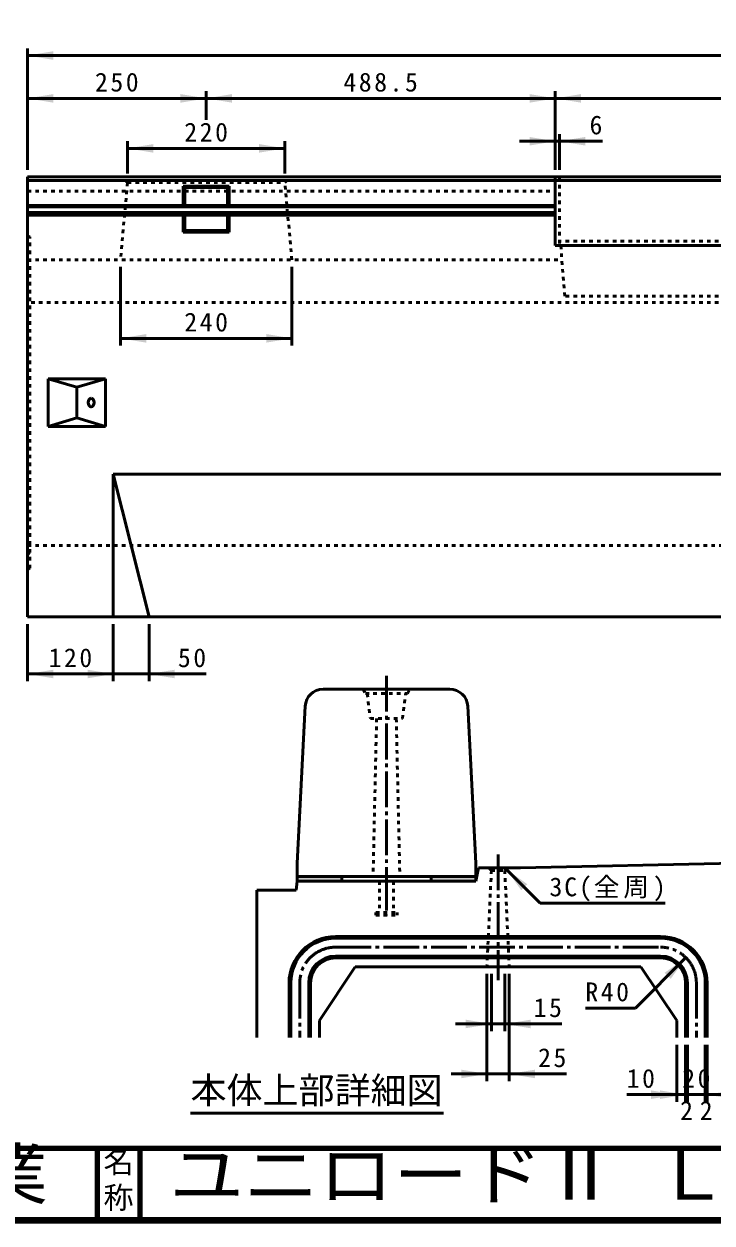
# Model space of a CAD drawing. Units: millimetres, scale not verified. Extents: x 100 to 4105, y 100 to 2870.
# Drawn here: x 1908 to 2871, y 100 to 1779 of the extents above; entities that cross this region are included whole.
import ezdxf
from ezdxf.enums import TextEntityAlignment as Align

# ---------------------------------------------------------------- set-up
doc = ezdxf.new("R2010")
doc.units = ezdxf.units.MM
doc.header["$LTSCALE"] = 5
doc.linetypes.add('USER1', pattern=[2.2, 1, -1.2])
doc.linetypes.add('USER2', pattern=[13.4, 10, -1.2, 1, -1.2])
doc.layers.add('V-nasSTD', color=7, linetype='Continuous', lineweight=35)
doc.styles.add('ＭＳ ゴシック', font='')
doc.styles.get('ＭＳ ゴシック').set_extended_font_data('MS Gothic')

msp = doc.modelspace()

# ---------------------------------------------------------------- hatches: boundary and pattern name
at = {"layer": 'V-nasSTD'}
for points in [[(1948.676, 1740.792), (1912.676, 1734.792), (1948.676, 1728.792)], [(1948.676, 1680.792), (1912.676, 1674.792), (1948.676, 1668.792)], [(2126.676, 1668.792), (2162.676, 1674.792), (2126.676, 1680.792)], [(2198.676, 1680.792), (2162.676, 1674.792), (2198.676, 1668.792)], [(2615.176, 1668.792), (2651.176, 1674.792), (2615.176, 1680.792)], [(2687.176, 1680.792), (2651.176, 1674.792), (2687.176, 1668.792)], [(2615.176, 1608.792), (2651.176, 1614.792), (2615.176, 1620.792)], [(2693.176, 1620.792), (2657.176, 1614.792), (2693.176, 1608.792)], [(2088.676, 1610.792), (2052.676, 1604.792), (2088.676, 1598.792)], [(2236.676, 1598.792), (2272.676, 1604.792), (2236.676, 1610.792)], [(2078.676, 1344.792), (2042.676, 1338.792), (2078.676, 1332.792)], [(2246.676, 1332.792), (2282.676, 1338.792), (2246.676, 1344.792)], [(1948.676, 874.792), (1912.676, 868.792), (1948.676, 862.792)], [(1996.676, 862.792), (2032.676, 868.792), (1996.676, 874.792)], [(2118.676, 874.792), (2082.676, 868.792), (2118.676, 862.792)], [(2612.121, 574.403), (2582.423, 595.616), (2603.636, 565.918)], [(2352.423, 578.741), (2352.423, 584.991), (2289.923, 584.991), (2289.923, 578.741)], [(2539.923, 578.741), (2539.923, 584.991), (2477.423, 584.991), (2477.423, 578.741)], [(2812.815, 441.898), (2834.028, 471.597), (2804.33, 450.383)], [(2525.798, 372.741), (2561.798, 378.741), (2525.798, 384.741)], [(2616.548, 384.741), (2580.548, 378.741), (2616.548, 372.741)], [(2519.548, 302.741), (2555.548, 308.741), (2519.548, 314.741)], [(2622.798, 314.741), (2586.798, 308.741), (2622.798, 302.741)], [(2785.173, 273.741), (2821.173, 279.741), (2785.173, 285.741)], [(2797.673, 273.741), (2833.673, 279.741), (2797.673, 285.741)], [(2899.673, 285.741), (2863.673, 279.741), (2899.673, 273.741)]]:
    msp.add_hatch(color=256, dxfattribs=at).paths.add_polyline_path(points)

# ---------------------------------------------------------------- linework, layer by layer
at = {"layer": 'V-nasSTD', "lineweight": 50}
for p, q in [((1912.676, 1574.792), (1912.676, 1744.792)), ((1912.676, 1734.792), (3912.676, 1734.792)), ((2162.676, 1644.792), (2162.676, 1684.792)), ((2651.176, 1574.792), (2651.176, 1684.792)), ((1912.676, 1674.792), (2162.676, 1674.792)), ((2162.676, 1674.792), (2651.176, 1674.792)), ((2651.176, 1674.792), (3174.176, 1674.792)), ((2052.676, 1569.792), (2052.676, 1614.792)), ((2272.676, 1569.792), (2272.676, 1614.792)), ((2601.176, 1614.792), (2651.176, 1614.792)), ((2651.176, 1614.792), (2657.176, 1614.792)), ((2657.176, 1574.792), (2657.176, 1624.792)), ((2717.176, 1614.792), (2657.176, 1614.792)), ((2052.676, 1604.792), (2272.676, 1604.792)), ((1912.676, 1564.792), (1912.676, 948.792)), ((1912.676, 1564.792), (2651.176, 1564.792)), ((2651.176, 1564.792), (2651.176, 1468.792)), ((2651.176, 1564.792), (3174.176, 1564.792)), ((1912.676, 1559.792), (2651.176, 1559.792)), ((2130.376, 1552.092), (2194.976, 1552.092)), ((2130.376, 1552.092), (2132.676, 1549.792)), ((2130.376, 1552.092), (2130.376, 1524.807)), ((2132.676, 1549.792), (2192.676, 1549.792)), ((2132.676, 1549.792), (2132.676, 1524.807)), ((2192.676, 1549.792), (2194.976, 1552.092)), ((2192.676, 1549.792), (2192.676, 1524.807)), ((2194.976, 1552.092), (2194.976, 1524.807)), ((2651.176, 1559.792), (2912.676, 1559.792)), ((1912.676, 1524.807), (2651.176, 1524.807)), ((1912.676, 1522.792), (2651.176, 1522.792)), ((1912.676, 1514.792), (2651.176, 1514.792)), ((1912.676, 1511.434), (2651.176, 1511.434)), ((2130.376, 1511.434), (2130.376, 1487.492)), ((2132.676, 1511.434), (2132.676, 1489.792)), ((2192.676, 1511.434), (2192.676, 1489.792)), ((2194.976, 1511.434), (2194.976, 1487.492)), ((2130.376, 1487.492), (2132.676, 1489.792)), ((2130.376, 1487.492), (2194.976, 1487.492)), ((2132.676, 1489.792), (2192.676, 1489.792)), ((2192.676, 1489.792), (2194.976, 1487.492)), ((3174.176, 1468.792), (2651.176, 1468.792)), ((2042.676, 1438.792), (2042.676, 1328.792)), ((2282.676, 1438.792), (2282.676, 1328.792)), ((2042.676, 1338.792), (2282.676, 1338.792)), ((1941.676, 1282.292), (1941.676, 1215.292)), ((1941.676, 1282.292), (2021.676, 1282.292)), ((1941.676, 1282.292), (1981.676, 1270.292)), ((1981.676, 1270.292), (2021.676, 1282.292)), ((2021.676, 1282.292), (2021.676, 1215.292)), ((1981.676, 1270.292), (1981.676, 1227.292)), ((1941.676, 1215.292), (1981.676, 1227.292)), ((1981.676, 1227.292), (2021.676, 1215.292)), ((1941.676, 1215.292), (2021.676, 1215.292)), ((2032.676, 1148.792), (2032.676, 948.792)), ((2032.676, 1148.792), (2912.676, 1148.792)), ((2032.676, 1148.792), (2082.676, 948.792)), ((1912.676, 948.792), (3912.676, 948.792)), ((1912.676, 938.792), (1912.676, 858.792)), ((2032.676, 938.792), (2032.676, 858.792)), ((2082.676, 938.792), (2082.676, 858.792)), ((1912.676, 868.792), (2032.676, 868.792)), ((2032.676, 868.792), (2082.676, 868.792)), ((2162.676, 868.792), (2082.676, 868.792)), ((2326.173, 847.491), (2503.672, 847.491)), ((2301.206, 823.772), (2289.923, 603.741)), ((2539.923, 603.741), (2528.639, 823.772)), ((2289.923, 603.741), (2289.923, 584.991)), ((2539.923, 603.741), (2539.923, 584.991)), ((2543.673, 597.491), (2539.923, 578.741)), ((2543.673, 597.491), (2602.423, 597.491)), ((2582.423, 595.616), (2630.133, 547.906)), ((2602.423, 597.491), (2902.423, 603.741)), ((2289.923, 578.741), (2288.673, 566.241)), ((2289.923, 584.991), (2289.923, 578.741)), ((2289.923, 584.991), (2539.923, 584.991)), ((2539.923, 578.741), (2289.923, 578.741)), ((2352.423, 584.991), (2352.423, 578.741)), ((2477.423, 584.991), (2477.423, 578.741)), ((2539.923, 584.991), (2539.923, 578.741)), ((2233.673, 359.741), (2233.673, 566.241)), ((2233.673, 566.241), (2288.673, 566.241)), ((2805.133, 547.906), (2630.133, 547.906)), ((2343.673, 501.241), (2798.673, 501.241)), ((2343.673, 498.741), (2798.673, 498.741)), ((2343.673, 473.741), (2798.673, 473.741)), ((2343.673, 471.241), (2798.673, 471.241)), ((2763.317, 400.886), (2834.028, 471.597)), ((2371.173, 458.741), (2321.173, 383.741)), ((2371.173, 458.741), (2771.173, 458.741)), ((2555.548, 458.741), (2586.798, 458.741)), ((2771.173, 458.741), (2821.173, 383.741)), ((2555.548, 448.741), (2555.548, 298.741)), ((2561.798, 448.741), (2561.798, 368.741)), ((2580.548, 448.741), (2580.548, 368.741)), ((2586.798, 448.741), (2586.798, 298.741)), ((2278.673, 396.241), (2278.673, 436.241)), ((2281.173, 436.241), (2281.173, 359.741)), ((2306.173, 436.241), (2306.173, 359.741)), ((2308.673, 396.241), (2308.673, 436.241)), ((2833.673, 436.241), (2833.673, 396.241)), ((2836.173, 436.241), (2836.173, 359.741)), ((2861.173, 436.241), (2861.173, 359.741)), ((2863.673, 436.241), (2863.673, 396.241)), ((2278.673, 359.741), (2278.673, 396.241)), ((2308.673, 359.741), (2308.673, 396.241)), ((2763.317, 400.886), (2693.317, 400.886)), ((2833.673, 396.241), (2833.673, 359.741)), ((2863.673, 396.241), (2863.673, 359.741)), ((2321.173, 383.741), (2321.173, 359.741)), ((2511.798, 378.741), (2561.798, 378.741)), ((2561.798, 378.741), (2580.548, 378.741)), ((2660.548, 378.741), (2580.548, 378.741)), ((2821.173, 383.741), (2821.173, 359.741)), ((2821.173, 349.741), (2821.173, 269.741)), ((2833.673, 349.741), (2833.673, 269.741)), ((2836.173, 349.741), (2836.173, 269.741)), ((2861.173, 349.741), (2861.173, 269.741)), ((2863.673, 349.741), (2863.673, 269.741)), ((2505.548, 308.741), (2555.548, 308.741)), ((2555.548, 308.741), (2586.798, 308.741)), ((2666.798, 308.741), (2586.798, 308.741)), ((2751.173, 279.741), (2821.173, 279.741)), ((2821.173, 279.741), (2833.673, 279.741)), ((2833.673, 279.741), (2836.173, 279.741)), ((2836.173, 279.741), (2861.173, 279.741)), ((2861.173, 279.741), (2863.673, 279.741)), ((2863.673, 279.741), (2908.673, 279.741)), ((2140.687, 253.956), (2494.696, 253.956))]:
    msp.add_line(p, q, dxfattribs=at)
at = {"layer": 'V-nasSTD', "linetype": 'USER1', "lineweight": 50}
for p, q in [((2657.176, 1564.792), (2657.176, 1468.792)), ((1912.676, 1559.792), (2651.176, 1559.792)), ((1912.676, 1544.792), (2651.176, 1544.792)), ((2052.676, 1556.792), (2042.676, 1448.792)), ((2052.676, 1556.792), (2049.676, 1559.792)), ((2052.676, 1556.792), (2272.676, 1556.792)), ((2272.676, 1556.792), (2275.676, 1559.792)), ((2282.676, 1448.792), (2272.676, 1556.792)), ((1912.676, 1482.792), (1915.676, 1480.792)), ((1915.676, 1016.792), (1915.676, 1480.792)), ((1912.676, 1458.792), (1915.676, 1460.792)), ((2912.676, 1474.792), (2657.176, 1474.792)), ((2658.926, 1468.792), (2664.363, 1398.073)), ((1912.676, 1448.792), (2660.464, 1448.792)), ((2912.676, 1398.073), (2664.363, 1398.073)), ((2912.676, 1388.792), (1912.676, 1388.792)), ((1912.676, 1048.792), (2912.676, 1048.792)), ((1912.676, 1038.792), (1915.676, 1036.792)), ((1912.676, 1014.792), (1915.676, 1016.792)), ((2382.423, 847.491), (2385.548, 841.241)), ((2385.548, 841.241), (2444.298, 841.241)), ((2388.048, 841.241), (2392.423, 806.241)), ((2437.423, 806.241), (2441.798, 841.241)), ((2444.298, 841.241), (2447.423, 847.491)), ((2392.423, 806.241), (2437.423, 806.241)), ((2401.173, 806.241), (2396.173, 584.991)), ((2428.673, 806.241), (2433.673, 584.991)), ((2561.798, 593.741), (2555.548, 458.741)), ((2561.798, 593.741), (2558.048, 597.491)), ((2558.048, 597.491), (2584.298, 597.491)), ((2561.798, 593.741), (2580.548, 593.741)), ((2580.548, 593.741), (2584.298, 597.491)), ((2580.548, 593.741), (2586.798, 458.741)), ((2405.034, 578.741), (2405.034, 534.991)), ((2425.034, 578.741), (2425.034, 534.991)), ((2400.034, 534.991), (2430.034, 534.991)), ((2400.034, 534.991), (2400.034, 531.241)), ((2400.034, 531.241), (2430.034, 531.241)), ((2430.034, 534.991), (2430.034, 531.241))]:
    msp.add_line(p, q, dxfattribs=at)
at = {"layer": 'V-nasSTD', "linetype": 'USER2', "lineweight": 50}
for p, q in [((2414.923, 866.241), (2414.923, 566.241)), ((2571.173, 616.241), (2571.173, 439.991)), ((2414.923, 587.491), (2414.923, 531.241)), ((2343.673, 486.241), (2798.673, 486.241)), ((2293.673, 436.241), (2293.673, 359.741)), ((2848.673, 436.241), (2848.673, 359.741))]:
    msp.add_line(p, q, dxfattribs=at)
at = {"layer": 'V-nasSTD', "lineweight": 100}
for p, q in [((105, 205), (4100, 205)), ((105, 205), (4100, 205)), ((2010, 205), (2010, 105)), ((2070, 205), (2070, 105)), ((105, 105), (4100, 105)), ((105, 105), (4100, 105))]:
    msp.add_line(p, q, dxfattribs=at)
at = {"layer": 'V-nasSTD', "lineweight": 13}
msp.add_lwpolyline([(100, 100), (100, 2870), (4105, 2870), (4105, 100)], close=True, dxfattribs=at)
at = {"layer": 'V-nasSTD', "lineweight": 50}
for centre, radius, start, end in [((2326.173, 822.491), 25, 90, 177.06433), ((2503.672, 822.491), 25, 2.93567, 90), ((2343.673, 436.241), 65, 90, 180), ((2343.673, 436.241), 62.5, 90, 180), ((2798.673, 436.241), 65, 0, 90), ((2798.673, 436.241), 62.5, 0, 90), ((2343.673, 436.241), 37.5, 90, 180), ((2343.673, 436.241), 35, 90, 180), ((2798.673, 436.241), 37.5, 0, 90), ((2798.673, 436.241), 35, 0, 90)]:
    msp.add_arc(centre, radius, start, end, dxfattribs=at)
at = {"layer": 'V-nasSTD', "linetype": 'USER2', "lineweight": 50}
for centre, start, end in [((2343.673, 436.241), 90, 180), ((2798.673, 436.241), 0, 90)]:
    msp.add_arc(centre, 50, start, end, dxfattribs=at)
at = {"layer": 'V-nasSTD', "lineweight": 50}
msp.add_ellipse((2001.676, 1248.792), major_axis=(0, 6), ratio=0.707107, dxfattribs=at)

# ---------------------------------------------------------------- texts
at = {"layer": 'V-nasSTD', "style": 'ＭＳ ゴシック'}
for s, height, p in [('6', 26.39, (2699.176, 1650.792)), ('本体上部詳細図', 36.95, (2140.687, 304.356)), ('2', 26.39, (2825.923, 270.741)), ('2', 26.39, (2853.423, 270.741)), ('名', 30.79, (2018.982, 200.999)), ('称', 30.79, (2018.976, 151.01))]:
    msp.add_text(s, height=height, dxfattribs=at).set_placement(p, align=Align.TOP_LEFT)
at = {"layer": 'V-nasSTD', "style": 'ＭＳ ゴシック', "width": 1.1}
for s, p in [('株式会社船生コンクリート工業', (478.279, 202.55)), ('ユニロードⅡ Ｌ集水', (2111, 202.47))]:
    msp.add_text(s, height=69.65, dxfattribs=at).set_placement(p, align=Align.TOP_LEFT)
at = {"layer": 'V-nasSTD', "char_height": 26.39, "attachment_point": 1, "style": 'ＭＳ ゴシック'}
for s, insert in [('\\T1.2;250', (2007.076, 1710.792)), ('\\T1.2;488.5', (2354.726, 1710.792)), ('\\T1.2;220', (2132.076, 1640.792)), ('\\T1.2;240', (2132.076, 1374.792)), ('\\T1.2;120', (1942.076, 904.792)), ('\\T1.2;50', (2123.076, 904.789)), ('\\T1.15;3C(全周)', (2643.133, 583.906)), ('\\T1.2;R40', (2693.317, 436.886)), ('\\T1.2;15', (2620.948, 414.741)), ('\\T1.2;25', (2627.198, 344.741)), ('\\T1.2;10', (2751.173, 315.741)), ('\\T1.2;20', (2828.873, 315.741))]:
    msp.add_mtext(s, dxfattribs=dict(at, insert=insert))

doc.saveas('drawing.dxf')
